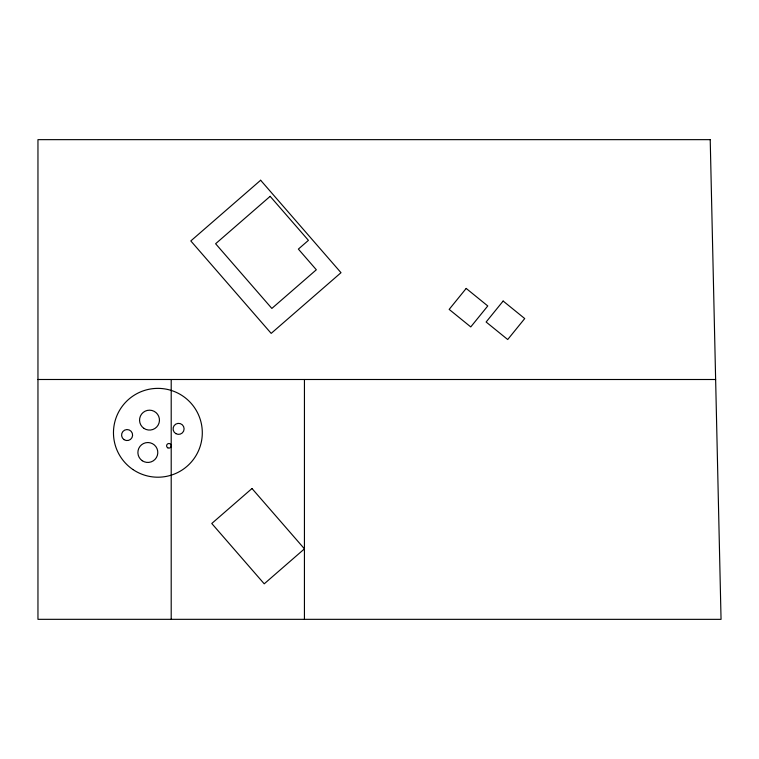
<?xml version="1.0" encoding="UTF-8"?>
<svg xmlns="http://www.w3.org/2000/svg" width="759" height="759" viewBox="0 0 759 759"><rect width="100%" height="100%" fill="white"/><g stroke="black" fill="none" stroke-linecap="round" stroke-linejoin="round"><path stroke-width="1.14" d="M171.202 619.325L171.211 379.491M304.435 619.335L304.444 379.491M37.959 379.491L715.633 379.509M466.187 288.429L449.167 309.397L470.76 326.92L487.771 305.953L466.187 288.429M503.141 301.048L486.121 322.015L507.714 339.529L524.725 318.562L503.141 301.048M260.641 180.244L190.813 240.935L271.181 333.381L341 272.69L260.641 180.244M270.157 196.334L215.613 243.743L271.855 308.429L316.332 269.768L298.372 249.094L308.42 240.356L270.157 196.334M251.988 488.521L211.77 523.492L264.227 583.823L304.454 548.852L251.988 488.521M710.215 139.647L37.959 139.647L37.959 619.325L721.05 619.353L710.215 139.647M167.758 447.801A2.296 2.296 0 0 0 171.211 445.808A2.296 2.296 0 0 0 167.758 443.816A2.296 2.296 0 0 0 167.758 447.801M175.832 433.636A5.512 5.512 0 0 0 184.105 428.863A5.512 5.512 0 0 0 175.832 424.091A5.512 5.512 0 0 0 175.832 433.636M124.011 439.632A5.512 5.512 0 0 0 132.597 435.457A5.512 5.512 0 0 0 124.685 430.106A5.512 5.512 0 0 0 124.011 439.632M142.265 460.741A9.962 9.962 0 0 0 157.777 453.199A9.962 9.962 0 0 0 143.498 443.531A9.962 9.962 0 0 0 142.265 460.741M143.925 428.37A9.962 9.962 0 0 0 159.437 420.837A9.962 9.962 0 0 0 145.159 411.169A9.962 9.962 0 0 0 143.925 428.37M132.996 469.574A44.411 44.411 0 0 0 202.188 435.96A44.411 44.411 0 0 0 138.48 392.839A44.411 44.411 0 0 0 132.996 469.574"/></g></svg>
